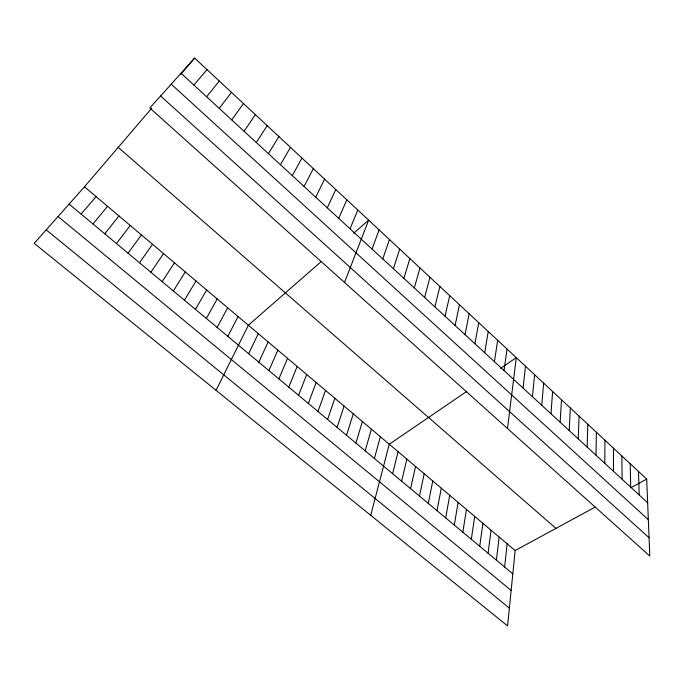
<?xml version="1.0" encoding="UTF-8"?>
<svg xmlns="http://www.w3.org/2000/svg" width="684" height="684" viewBox="0 0 684 684"><rect width="100%" height="100%" fill="white"/><g stroke="black" fill="none" stroke-linecap="round" stroke-linejoin="round"><path stroke-width="1.03" d="M604.784 463.299L604.947 440.231M596.003 455.211L596.397 432.271M587.146 447.062L587.787 424.242M578.219 438.837L579.1 416.154M569.216 430.552L570.345 407.997M560.136 422.199L561.513 399.781M550.988 413.769L552.621 391.487M541.754 405.279L543.643 383.134M532.451 396.703L534.597 374.712M84.465 186.809L515.146 550.552L507.588 625.92L34.2 243.35L84.465 186.809L151.728 108.217M504.63 567.027L507.169 543.823M523.063 388.067L525.483 366.222M496.396 560.162L499.14 537.043M507.494 428.509L516.283 357.655L500.543 368.385M488.102 553.245L491.052 530.211M479.74 546.285L482.904 523.328M504.048 370.566L507.015 349.02M471.319 539.266L474.705 516.403M494.421 361.699L497.67 340.316M462.837 532.195L466.437 509.418M484.708 352.756L488.239 331.535M454.296 525.081L458.118 502.389M445.686 517.899L449.73 495.31M474.91 343.744L478.732 322.686M437.008 510.674L441.283 488.171M465.034 334.647L469.147 313.751M428.269 503.39L432.775 480.989M419.463 496.054L424.2 473.747M455.065 325.473L459.486 304.748M410.588 488.658L415.564 466.454M445.01 316.213L449.73 295.668M401.645 481.203L406.86 459.101M434.87 306.877L439.897 286.511M392.633 473.696L398.097 451.696M370.728 515.308L389.264 444.241L466.804 391.385M424.636 297.463L429.979 277.276M374.404 458.511L380.372 436.725M414.307 287.955L419.985 267.957M365.188 450.824L371.403 429.159M355.894 443.078L362.375 421.524M403.893 278.371L409.896 258.561M346.531 435.272L353.269 413.837M393.386 268.692L399.712 249.087M337.092 427.406L344.095 406.091M327.576 419.48L334.852 398.285M382.784 258.937L389.452 239.528M317.983 411.494L325.541 390.419M372.087 249.087L379.09 229.875M308.322 403.44L316.153 382.493M344.514 282.458L368.65 220.145L353.654 233.244M298.583 395.318L306.697 374.507M288.759 387.135L297.164 366.453M350.063 228.815L357.783 210.031M278.858 378.885L287.562 358.339M338.725 218.384L346.822 199.831M268.88 370.574L277.875 350.165M258.826 362.187L268.119 341.923M327.294 207.85L335.767 189.528M248.677 353.739L258.287 333.612M315.743 197.223L324.601 179.131M216.076 390.325L248.369 325.242L321.617 261.237M227.832 336.366L238.075 316.547M304.081 186.484L313.34 168.632M217.119 327.439L227.686 307.774M292.307 175.651L301.96 158.047M206.32 318.436L217.221 298.934M280.423 164.707L290.486 147.351M195.419 309.356L206.662 290.016M184.432 300.199L196.017 281.03M268.427 153.661L278.901 136.561M173.343 290.965L185.287 271.958M256.303 142.511L267.205 125.668M162.168 281.646L174.463 262.818M150.89 272.249L163.544 253.602M244.068 131.243L255.397 114.673M139.51 262.767L152.541 244.299M231.714 119.871L243.478 103.575M128.028 253.2L141.434 234.92M219.231 108.38L231.44 92.366M116.451 243.555L130.234 225.463M104.772 233.817L118.939 215.93M206.628 96.777L219.29 81.045M92.99 224.001L107.55 206.303M193.897 85.055L207.021 69.623M180.644 74.436L194.632 58.08L646.696 479.108L649.8 556.032L149.813 107.986L194.632 58.08M81.097 214.092L96.059 196.599M515.146 550.552L595.114 507.118M630.716 487.786L646.696 479.108M46.204 229.85L509.375 608.127M58.055 216.512L511.145 590.437M69.101 204.088L512.812 573.842M118.212 147.376L555.964 528.39M160.603 95.965L649.065 537.769M171.214 84.158L648.329 519.669M181.038 73.222L647.645 502.749M638.471 471.456L639.215 494.985M630.195 463.743L630.708 487.162M621.841 455.963L622.141 479.27M613.428 448.131L613.497 471.319"/></g></svg>
